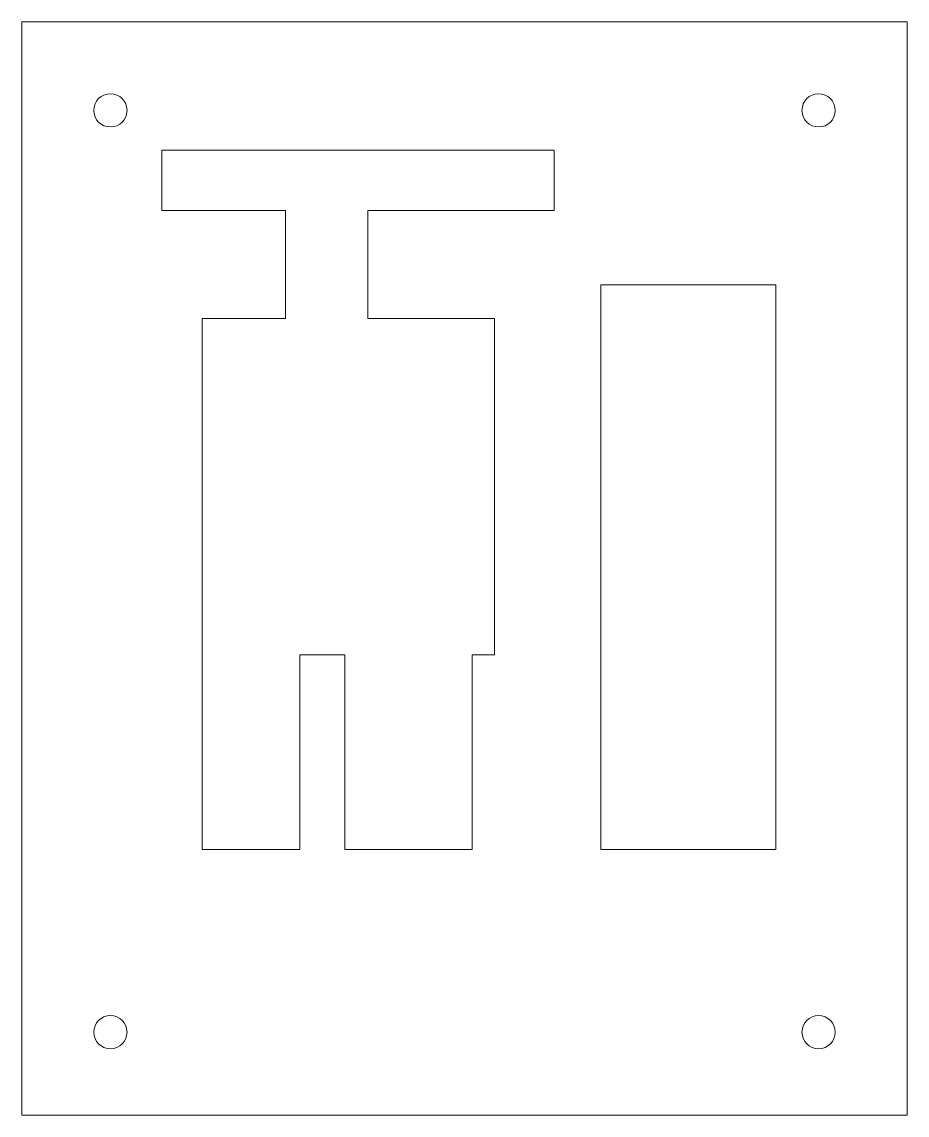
# Model space of a CAD drawing. Header units: inches. Extents: x 0 to 5, y -6.17 to 0.
import ezdxf

# ---------------------------------------------------------------- set-up
doc = ezdxf.new("R2010")
doc.units = ezdxf.units.IN
doc.header["$MEASUREMENT"] = 0

msp = doc.modelspace()

# ---------------------------------------------------------------- linework, layer by layer
at = {"color": 7, "linetype": 'Continuous', "lineweight": 15}
for p, q in [((0, 0), (0, -6.175)), ((5, 0), (0, 0)), ((5, -6.175), (5, 0)), ((0.7909, -1.065), (0.7909, -0.725)), ((0.7909, -0.725), (3.0062, -0.725)), ((3.0062, -0.725), (3.0062, -1.065)), ((1.4891, -1.065), (0.7909, -1.065)), ((1.4891, -1.675), (1.4891, -1.065)), ((3.0062, -1.065), (1.9536, -1.065)), ((1.9536, -1.065), (1.9536, -1.675)), ((3.2691, -4.675), (3.2691, -1.485)), ((3.2691, -1.485), (4.2591, -1.485)), ((4.2591, -1.485), (4.2591, -4.675)), ((1.0191, -4.675), (1.0191, -1.675)), ((1.0191, -1.675), (1.4891, -1.675)), ((1.9536, -1.675), (2.6691, -1.675)), ((2.6691, -1.675), (2.6691, -3.575)), ((1.8241, -3.575), (1.5691, -3.575)), ((1.5691, -3.575), (1.5691, -4.675)), ((1.8241, -4.675), (1.8241, -3.575)), ((2.6691, -3.575), (2.5441, -3.575)), ((2.5441, -3.575), (2.5441, -4.675)), ((1.5691, -4.675), (1.0191, -4.675)), ((2.5441, -4.675), (1.8241, -4.675)), ((4.2591, -4.675), (3.2691, -4.675)), ((0, -6.175), (5, -6.175))]:
    msp.add_line(p, q, dxfattribs=at)
for centre in [(0.5, -0.5), (4.5, -0.5), (0.5, -5.7062), (4.5, -5.7062)]:
    msp.add_circle(centre, 0.0938, dxfattribs=at)

doc.saveas('drawing.dxf')
